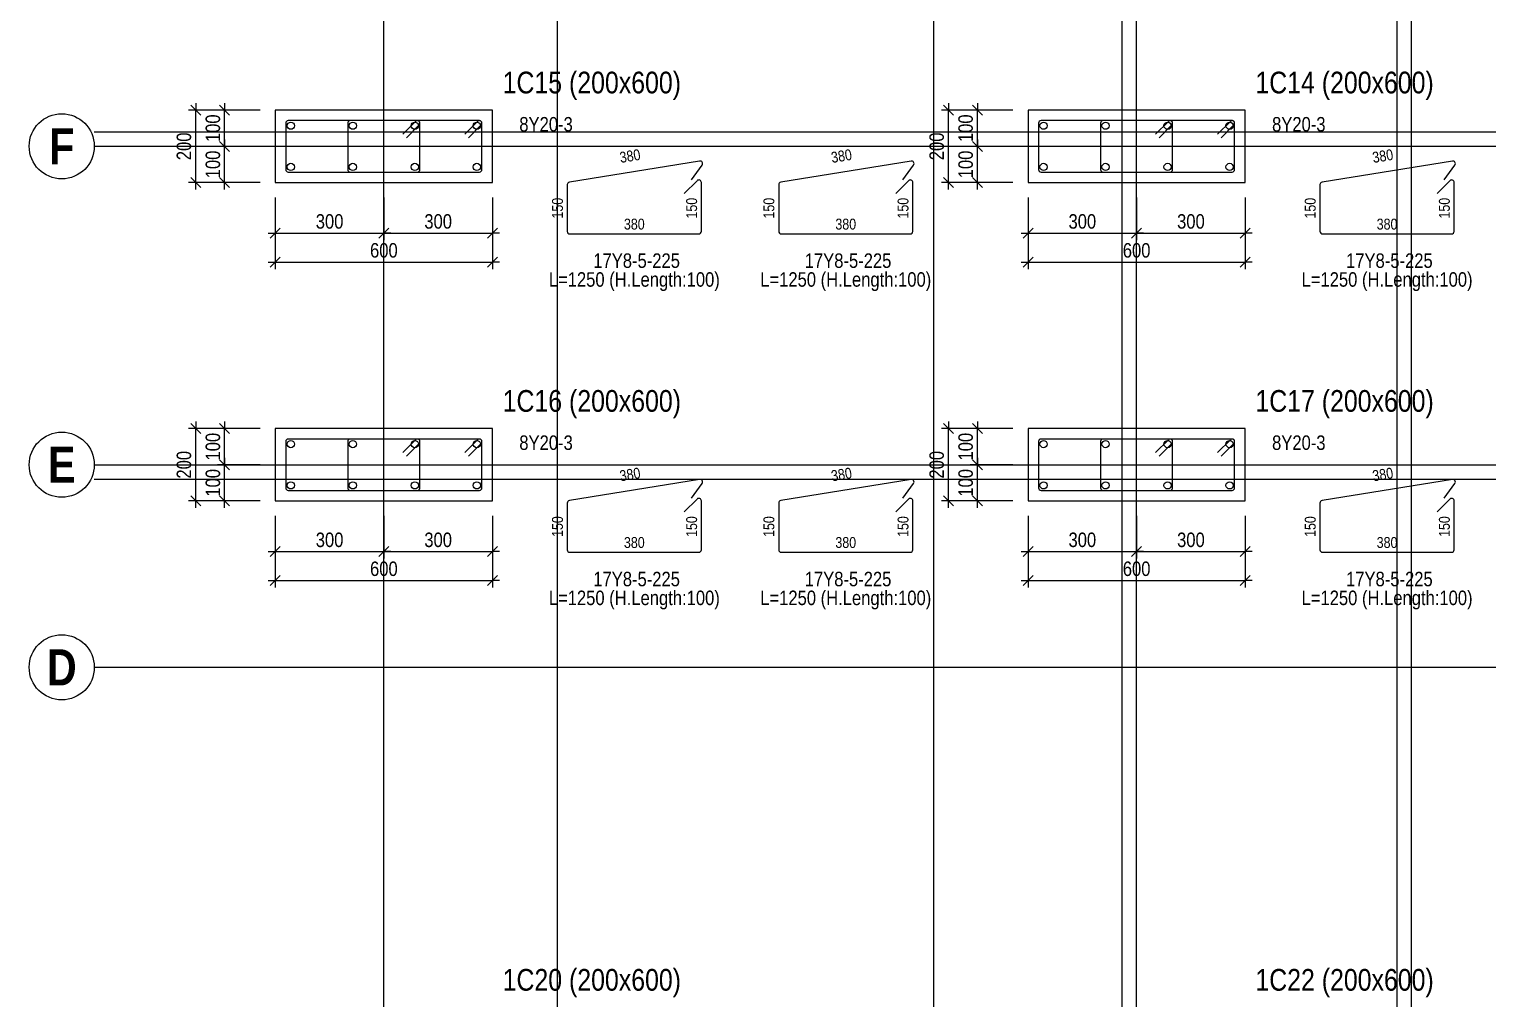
# Model space of a CAD drawing. Extents: x 0 to 206258, y -403073 to 0.
# Drawn here: x 11714 to 21790, y -77078 to -70378 of the extents above; entities that cross this region are included whole.
import ezdxf
from ezdxf.enums import TextEntityAlignment as Align
from ezdxf.lldxf.tags import DXFTag

# ---------------------------------------------------------------- set-up
doc = ezdxf.new("R2010")
doc.units = 0
doc.header["$LTSCALE"] = 1000
for name, color, linetype in [('Axis Circle(Dir 1)', 150, 'Continuous'), ('Axis Label(Dir 1)', 7, 'Continuous'), ('Axis Line(Dir 1)', 8, 'CENTER2'), ('Axis Line(Dir 2)', 150, 'CENTER2'), ('Column Line(D)', 1, 'Continuous'), ('Dimension Line', 5, 'Continuous'), ('Link Line', 3, 'Continuous'), ('Rebar Length Text', 8, 'Continuous'), ('Rebar Line', 7, 'Continuous'), ('Top Rebar Label', 6, 'Continuous')]:
    doc.layers.add(name, color=color, linetype=linetype)
for name, color, linetype, true_color in [('Column Label(D)', 12, 'Continuous', 0xbd0000), ('Ghost Axis Line', 254, 'Continuous', 0xbebebe), ('Link Label', 94, 'Continuous', 0x008100), ('Link Length Text', 94, 'Continuous', 0x008100)]:
    doc.layers.add(name, color=color, linetype=linetype, true_color=true_color)
doc.styles.add('Axis Label(Dir 1)', font='ARIALNB.TTF', dxfattribs={"height": 250})
doc.styles.add('Column Label(D)', font='ARIALN.TTF', dxfattribs={"height": 150})
doc.styles.add('Dimension Text', font='ARIALN.TTF', dxfattribs={"height": 100})
doc.styles.add('Link Label', font='ARIALN.TTF', dxfattribs={"height": 100})
doc.styles.add('Link Length Text', font='ARIALN.TTF', dxfattribs={"height": 100})
doc.styles.add('Rebar Length Text', font='ARIALN.TTF', dxfattribs={"height": 75})
doc.styles.add('Top Rebar Label', font='ARIALN.TTF', dxfattribs={"height": 100})
tags = doc.linetypes.add('CENTER2', pattern=[1.125, 0.75, -0.125, 0.125, -0.125]).pattern_tags.tags
tags[10:11] = [DXFTag(74, 4), DXFTag(75, 0), DXFTag(340, '0'), DXFTag(46, 0.0), DXFTag(50, 0.0), DXFTag(44, 0.0), DXFTag(45, 0.0)]
tags[8:9] = [DXFTag(74, 4), DXFTag(75, 0), DXFTag(340, '0'), DXFTag(46, 0.0), DXFTag(50, 0.0), DXFTag(44, 0.0), DXFTag(45, 0.0)]
tags[6:7] = [DXFTag(74, 4), DXFTag(75, 0), DXFTag(340, '0'), DXFTag(46, 0.0), DXFTag(50, 0.0), DXFTag(44, 0.0), DXFTag(45, 0.0)]
tags[4:5] = [DXFTag(74, 4), DXFTag(75, 0), DXFTag(340, '0'), DXFTag(46, 0.0), DXFTag(50, 0.0), DXFTag(44, 0.0), DXFTag(45, 0.0)]
doc.dimstyles.new('COLUMNAPP', dxfattribs={"dimtxt": 100, "dimasz": 30, "dimexe": 48.3, "dimexo": 103.5, "dimgap": 30, "dimtad": 1, "dimtoh": 1, "dimdec": 1, "dimlfac": 0.4, "dimdsep": 46, "dimtxsty": 'Dimension Text', "dimblk": 'PCDIM_TICK', "dimcen": 0.09, "dimclrd": 5, "dimclre": 5, "dimclrt": 5, "dimadec": 1, "dimazin": 0, "dimtp": 1, "dimtm": 1, "dimtfac": 1, "dimtdec": 4, "dimtofl": 0, "dimtmove": 0, "dimatfit": 3, "dimfxl": 1, "dimtolj": 1, "dimtzin": 0, "dimarcsym": 0})

# ---------------------------------------------------------------- blocks, each defined once
blk = doc.blocks.new('PCDIM_TICK')
at = {"layer": 'Dimension Line', "color": 0, "transparency": 33554687}
for p, q in [((1.15, 1.15), (-1.15, -1.15)), ((1.61, 0), (0, 0))]:
    blk.add_line(p, q, dxfattribs=at)
blk = doc.blocks.new('*U1359')
at = {"layer": 'Dimension Line', "color": 5, "true_color": 0x0000ff, "transparency": 16777216}
for p, q in [((18614, -71541), (18614, -71836)), ((19364, -71541), (19364, -71836)), ((18614, -71788), (19364, -71788))]:
    blk.add_line(p, q, dxfattribs=at)
at = {"layer": 'Dimension Line', "color": 5, "true_color": 0x0000ff, "transparency": 16777216, "xscale": 30, "yscale": 30, "rotation": 180.0000000000004}
blk.add_blockref('PCDIM_TICK', (18614, -71788), dxfattribs=at)
at = {"layer": 'Dimension Line', "color": 5, "true_color": 0x0000ff, "transparency": 16777216, "xscale": 30, "yscale": 30}
blk.add_blockref('PCDIM_TICK', (19364, -71788), dxfattribs=at)
at = {"layer": 'Dimension Line', "color": 5, "true_color": 0x0000ff, "transparency": 16777216, "insert": (18989, -71758), "char_height": 100, "width": 181.5, "attachment_point": 8, "style": 'Dimension Text'}
blk.add_mtext('300', dxfattribs=at)
blk = doc.blocks.new('*U1360')
at = {"layer": 'Dimension Line', "color": 5, "true_color": 0x0000ff, "transparency": 16777216}
for p, q in [((19364, -71541), (19364, -71836)), ((20114, -71541), (20114, -71836)), ((19364, -71788), (20114, -71788))]:
    blk.add_line(p, q, dxfattribs=at)
at = {"layer": 'Dimension Line', "color": 5, "true_color": 0x0000ff, "transparency": 16777216, "xscale": 30, "yscale": 30, "rotation": 180.0000000000004}
blk.add_blockref('PCDIM_TICK', (19364, -71788), dxfattribs=at)
at = {"layer": 'Dimension Line', "color": 5, "true_color": 0x0000ff, "transparency": 16777216, "xscale": 30, "yscale": 30}
blk.add_blockref('PCDIM_TICK', (20114, -71788), dxfattribs=at)
at = {"layer": 'Dimension Line', "color": 5, "true_color": 0x0000ff, "transparency": 16777216, "insert": (19739, -71758), "char_height": 100, "width": 181.5, "attachment_point": 8, "style": 'Dimension Text'}
blk.add_mtext('300', dxfattribs=at)
blk = doc.blocks.new('*U1361')
at = {"layer": 'Dimension Line', "color": 5, "true_color": 0x0000ff, "transparency": 16777216}
for p, q in [((18614, -71541), (18614, -72036)), ((20114, -71541), (20114, -72036)), ((18614, -71988), (20114, -71988))]:
    blk.add_line(p, q, dxfattribs=at)
at = {"layer": 'Dimension Line', "color": 5, "true_color": 0x0000ff, "transparency": 16777216, "xscale": 30, "yscale": 30, "rotation": 180.0000000000004}
blk.add_blockref('PCDIM_TICK', (18614, -71988), dxfattribs=at)
at = {"layer": 'Dimension Line', "color": 5, "true_color": 0x0000ff, "transparency": 16777216, "xscale": 30, "yscale": 30}
blk.add_blockref('PCDIM_TICK', (20114, -71988), dxfattribs=at)
at = {"layer": 'Dimension Line', "color": 5, "true_color": 0x0000ff, "transparency": 16777216, "insert": (19364, -71958), "char_height": 100, "width": 181.97, "attachment_point": 8, "style": 'Dimension Text'}
blk.add_mtext('600', dxfattribs=at)
blk = doc.blocks.new('*U1362')
at = {"layer": 'Dimension Line', "color": 5, "true_color": 0x0000ff, "transparency": 16777216}
for p, q in [((18510, -71188), (18215, -71188)), ((18264, -71438), (18264, -71188)), ((18510, -71438), (18215, -71438))]:
    blk.add_line(p, q, dxfattribs=at)
at = {"layer": 'Dimension Line', "color": 5, "true_color": 0x0000ff, "transparency": 16777216, "xscale": 30, "yscale": 30}
for p, rotation in [((18264, -71188), 89.99999999999447), ((18264, -71438), 269.9999999999834)]:
    blk.add_blockref('PCDIM_TICK', p, dxfattribs=dict(at, rotation=rotation))
at = {"layer": 'Dimension Line', "color": 5, "true_color": 0x0000ff, "transparency": 16777216, "insert": (18234, -71313), "char_height": 100, "width": 173.93, "attachment_point": 8, "rotation": 90, "style": 'Dimension Text'}
blk.add_mtext('100', dxfattribs=at)
blk = doc.blocks.new('*U1363')
at = {"layer": 'Dimension Line', "color": 5, "true_color": 0x0000ff, "transparency": 16777216}
for p, q in [((18510, -70938), (18215, -70938)), ((18264, -71188), (18264, -70938)), ((18510, -71188), (18215, -71188))]:
    blk.add_line(p, q, dxfattribs=at)
at = {"layer": 'Dimension Line', "color": 5, "true_color": 0x0000ff, "transparency": 16777216, "xscale": 30, "yscale": 30}
for p, rotation in [((18264, -70938), 89.99999999999447), ((18264, -71188), 269.9999999999834)]:
    blk.add_blockref('PCDIM_TICK', p, dxfattribs=dict(at, rotation=rotation))
at = {"layer": 'Dimension Line', "color": 5, "true_color": 0x0000ff, "transparency": 16777216, "insert": (18234, -71063), "char_height": 100, "width": 173.93, "attachment_point": 8, "rotation": 90, "style": 'Dimension Text'}
blk.add_mtext('100', dxfattribs=at)
blk = doc.blocks.new('*U1364')
at = {"layer": 'Dimension Line', "color": 5, "true_color": 0x0000ff, "transparency": 16777216}
for p, q in [((18510, -70938), (18015, -70938)), ((18064, -71438), (18064, -70938)), ((18510, -71438), (18015, -71438))]:
    blk.add_line(p, q, dxfattribs=at)
at = {"layer": 'Dimension Line', "color": 5, "true_color": 0x0000ff, "transparency": 16777216, "xscale": 30, "yscale": 30}
for p, rotation in [((18064, -70938), 89.99999999999447), ((18064, -71438), 269.9999999999834)]:
    blk.add_blockref('PCDIM_TICK', p, dxfattribs=dict(at, rotation=rotation))
at = {"layer": 'Dimension Line', "color": 5, "true_color": 0x0000ff, "transparency": 16777216, "insert": (18034, -71188), "char_height": 100, "width": 182.77, "attachment_point": 8, "rotation": 90, "style": 'Dimension Text'}
blk.add_mtext('200', dxfattribs=at)
blk = doc.blocks.new('*U1365')
at = {"layer": 'Dimension Line', "color": 5, "true_color": 0x0000ff, "transparency": 16777216}
for p, q in [((13414, -71541), (13414, -71836)), ((14164, -71541), (14164, -71836)), ((13414, -71788), (14164, -71788))]:
    blk.add_line(p, q, dxfattribs=at)
at = {"layer": 'Dimension Line', "color": 5, "true_color": 0x0000ff, "transparency": 16777216, "xscale": 30, "yscale": 30, "rotation": 180.0000000000004}
blk.add_blockref('PCDIM_TICK', (13414, -71788), dxfattribs=at)
at = {"layer": 'Dimension Line', "color": 5, "true_color": 0x0000ff, "transparency": 16777216, "xscale": 30, "yscale": 30}
blk.add_blockref('PCDIM_TICK', (14164, -71788), dxfattribs=at)
at = {"layer": 'Dimension Line', "color": 5, "true_color": 0x0000ff, "transparency": 16777216, "insert": (13789, -71758), "char_height": 100, "width": 181.5, "attachment_point": 8, "style": 'Dimension Text'}
blk.add_mtext('300', dxfattribs=at)
blk = doc.blocks.new('*U1366')
at = {"layer": 'Dimension Line', "color": 5, "true_color": 0x0000ff, "transparency": 16777216}
for p, q in [((14164, -71541), (14164, -71836)), ((14914, -71541), (14914, -71836)), ((14164, -71788), (14914, -71788))]:
    blk.add_line(p, q, dxfattribs=at)
at = {"layer": 'Dimension Line', "color": 5, "true_color": 0x0000ff, "transparency": 16777216, "xscale": 30, "yscale": 30, "rotation": 180.0000000000004}
blk.add_blockref('PCDIM_TICK', (14164, -71788), dxfattribs=at)
at = {"layer": 'Dimension Line', "color": 5, "true_color": 0x0000ff, "transparency": 16777216, "xscale": 30, "yscale": 30}
blk.add_blockref('PCDIM_TICK', (14914, -71788), dxfattribs=at)
at = {"layer": 'Dimension Line', "color": 5, "true_color": 0x0000ff, "transparency": 16777216, "insert": (14539, -71758), "char_height": 100, "width": 181.5, "attachment_point": 8, "style": 'Dimension Text'}
blk.add_mtext('300', dxfattribs=at)
blk = doc.blocks.new('*U1367')
at = {"layer": 'Dimension Line', "color": 5, "true_color": 0x0000ff, "transparency": 16777216}
for p, q in [((13414, -71541), (13414, -72036)), ((14914, -71541), (14914, -72036)), ((13414, -71988), (14914, -71988))]:
    blk.add_line(p, q, dxfattribs=at)
at = {"layer": 'Dimension Line', "color": 5, "true_color": 0x0000ff, "transparency": 16777216, "xscale": 30, "yscale": 30, "rotation": 180.0000000000004}
blk.add_blockref('PCDIM_TICK', (13414, -71988), dxfattribs=at)
at = {"layer": 'Dimension Line', "color": 5, "true_color": 0x0000ff, "transparency": 16777216, "xscale": 30, "yscale": 30}
blk.add_blockref('PCDIM_TICK', (14914, -71988), dxfattribs=at)
at = {"layer": 'Dimension Line', "color": 5, "true_color": 0x0000ff, "transparency": 16777216, "insert": (14164, -71958), "char_height": 100, "width": 181.97, "attachment_point": 8, "style": 'Dimension Text'}
blk.add_mtext('600', dxfattribs=at)
blk = doc.blocks.new('*U1368')
at = {"layer": 'Dimension Line', "color": 5, "true_color": 0x0000ff, "transparency": 16777216}
for p, q in [((13310, -71188), (13015, -71188)), ((13064, -71438), (13064, -71188)), ((13310, -71438), (13015, -71438))]:
    blk.add_line(p, q, dxfattribs=at)
at = {"layer": 'Dimension Line', "color": 5, "true_color": 0x0000ff, "transparency": 16777216, "xscale": 30, "yscale": 30}
for p, rotation in [((13064, -71188), 89.99999999999447), ((13064, -71438), 269.9999999999834)]:
    blk.add_blockref('PCDIM_TICK', p, dxfattribs=dict(at, rotation=rotation))
at = {"layer": 'Dimension Line', "color": 5, "true_color": 0x0000ff, "transparency": 16777216, "insert": (13034, -71313), "char_height": 100, "width": 173.93, "attachment_point": 8, "rotation": 90, "style": 'Dimension Text'}
blk.add_mtext('100', dxfattribs=at)
blk = doc.blocks.new('*U1369')
at = {"layer": 'Dimension Line', "color": 5, "true_color": 0x0000ff, "transparency": 16777216}
for p, q in [((13310, -70938), (13015, -70938)), ((13064, -71188), (13064, -70938)), ((13310, -71188), (13015, -71188))]:
    blk.add_line(p, q, dxfattribs=at)
at = {"layer": 'Dimension Line', "color": 5, "true_color": 0x0000ff, "transparency": 16777216, "xscale": 30, "yscale": 30}
for p, rotation in [((13064, -70938), 89.99999999999447), ((13064, -71188), 269.9999999999834)]:
    blk.add_blockref('PCDIM_TICK', p, dxfattribs=dict(at, rotation=rotation))
at = {"layer": 'Dimension Line', "color": 5, "true_color": 0x0000ff, "transparency": 16777216, "insert": (13034, -71063), "char_height": 100, "width": 173.93, "attachment_point": 8, "rotation": 90, "style": 'Dimension Text'}
blk.add_mtext('100', dxfattribs=at)
blk = doc.blocks.new('*U1370')
at = {"layer": 'Dimension Line', "color": 5, "true_color": 0x0000ff, "transparency": 16777216}
for p, q in [((13310, -70938), (12815, -70938)), ((12864, -71438), (12864, -70938)), ((13310, -71438), (12815, -71438))]:
    blk.add_line(p, q, dxfattribs=at)
at = {"layer": 'Dimension Line', "color": 5, "true_color": 0x0000ff, "transparency": 16777216, "xscale": 30, "yscale": 30}
for p, rotation in [((12864, -70938), 89.99999999999447), ((12864, -71438), 269.9999999999834)]:
    blk.add_blockref('PCDIM_TICK', p, dxfattribs=dict(at, rotation=rotation))
at = {"layer": 'Dimension Line', "color": 5, "true_color": 0x0000ff, "transparency": 16777216, "insert": (12834, -71188), "char_height": 100, "width": 182.77, "attachment_point": 8, "rotation": 90, "style": 'Dimension Text'}
blk.add_mtext('200', dxfattribs=at)
blk = doc.blocks.new('*U1371')
at = {"layer": 'Dimension Line', "color": 5, "true_color": 0x0000ff, "transparency": 16777216}
for p, q in [((18614, -73741), (18614, -74036)), ((19364, -73741), (19364, -74036)), ((18614, -73988), (19364, -73988))]:
    blk.add_line(p, q, dxfattribs=at)
at = {"layer": 'Dimension Line', "color": 5, "true_color": 0x0000ff, "transparency": 16777216, "xscale": 30, "yscale": 30, "rotation": 180.0000000000004}
blk.add_blockref('PCDIM_TICK', (18614, -73988), dxfattribs=at)
at = {"layer": 'Dimension Line', "color": 5, "true_color": 0x0000ff, "transparency": 16777216, "xscale": 30, "yscale": 30}
blk.add_blockref('PCDIM_TICK', (19364, -73988), dxfattribs=at)
at = {"layer": 'Dimension Line', "color": 5, "true_color": 0x0000ff, "transparency": 16777216, "insert": (18989, -73958), "char_height": 100, "width": 181.5, "attachment_point": 8, "style": 'Dimension Text'}
blk.add_mtext('300', dxfattribs=at)
blk = doc.blocks.new('*U1372')
at = {"layer": 'Dimension Line', "color": 5, "true_color": 0x0000ff, "transparency": 16777216}
for p, q in [((19364, -73741), (19364, -74036)), ((20114, -73741), (20114, -74036)), ((19364, -73988), (20114, -73988))]:
    blk.add_line(p, q, dxfattribs=at)
at = {"layer": 'Dimension Line', "color": 5, "true_color": 0x0000ff, "transparency": 16777216, "xscale": 30, "yscale": 30, "rotation": 180.0000000000004}
blk.add_blockref('PCDIM_TICK', (19364, -73988), dxfattribs=at)
at = {"layer": 'Dimension Line', "color": 5, "true_color": 0x0000ff, "transparency": 16777216, "xscale": 30, "yscale": 30}
blk.add_blockref('PCDIM_TICK', (20114, -73988), dxfattribs=at)
at = {"layer": 'Dimension Line', "color": 5, "true_color": 0x0000ff, "transparency": 16777216, "insert": (19739, -73958), "char_height": 100, "width": 181.5, "attachment_point": 8, "style": 'Dimension Text'}
blk.add_mtext('300', dxfattribs=at)
blk = doc.blocks.new('*U1373')
at = {"layer": 'Dimension Line', "color": 5, "true_color": 0x0000ff, "transparency": 16777216}
for p, q in [((18614, -73741), (18614, -74236)), ((20114, -73741), (20114, -74236)), ((18614, -74188), (20114, -74188))]:
    blk.add_line(p, q, dxfattribs=at)
at = {"layer": 'Dimension Line', "color": 5, "true_color": 0x0000ff, "transparency": 16777216, "xscale": 30, "yscale": 30, "rotation": 180.0000000000004}
blk.add_blockref('PCDIM_TICK', (18614, -74188), dxfattribs=at)
at = {"layer": 'Dimension Line', "color": 5, "true_color": 0x0000ff, "transparency": 16777216, "xscale": 30, "yscale": 30}
blk.add_blockref('PCDIM_TICK', (20114, -74188), dxfattribs=at)
at = {"layer": 'Dimension Line', "color": 5, "true_color": 0x0000ff, "transparency": 16777216, "insert": (19364, -74158), "char_height": 100, "width": 181.97, "attachment_point": 8, "style": 'Dimension Text'}
blk.add_mtext('600', dxfattribs=at)
blk = doc.blocks.new('*U1374')
at = {"layer": 'Dimension Line', "color": 5, "true_color": 0x0000ff, "transparency": 16777216}
for p, q in [((18510, -73388), (18215, -73388)), ((18264, -73638), (18264, -73388)), ((18510, -73638), (18215, -73638))]:
    blk.add_line(p, q, dxfattribs=at)
at = {"layer": 'Dimension Line', "color": 5, "true_color": 0x0000ff, "transparency": 16777216, "xscale": 30, "yscale": 30}
for p, rotation in [((18264, -73388), 89.99999999999447), ((18264, -73638), 269.9999999999834)]:
    blk.add_blockref('PCDIM_TICK', p, dxfattribs=dict(at, rotation=rotation))
at = {"layer": 'Dimension Line', "color": 5, "true_color": 0x0000ff, "transparency": 16777216, "insert": (18234, -73513), "char_height": 100, "width": 173.93, "attachment_point": 8, "rotation": 90, "style": 'Dimension Text'}
blk.add_mtext('100', dxfattribs=at)
blk = doc.blocks.new('*U1375')
at = {"layer": 'Dimension Line', "color": 5, "true_color": 0x0000ff, "transparency": 16777216}
for p, q in [((18510, -73138), (18215, -73138)), ((18264, -73388), (18264, -73138)), ((18510, -73388), (18215, -73388))]:
    blk.add_line(p, q, dxfattribs=at)
at = {"layer": 'Dimension Line', "color": 5, "true_color": 0x0000ff, "transparency": 16777216, "xscale": 30, "yscale": 30}
for p, rotation in [((18264, -73138), 89.99999999999447), ((18264, -73388), 269.9999999999834)]:
    blk.add_blockref('PCDIM_TICK', p, dxfattribs=dict(at, rotation=rotation))
at = {"layer": 'Dimension Line', "color": 5, "true_color": 0x0000ff, "transparency": 16777216, "insert": (18234, -73263), "char_height": 100, "width": 173.93, "attachment_point": 8, "rotation": 90, "style": 'Dimension Text'}
blk.add_mtext('100', dxfattribs=at)
blk = doc.blocks.new('*U1376')
at = {"layer": 'Dimension Line', "color": 5, "true_color": 0x0000ff, "transparency": 16777216}
for p, q in [((18510, -73138), (18015, -73138)), ((18064, -73638), (18064, -73138)), ((18510, -73638), (18015, -73638))]:
    blk.add_line(p, q, dxfattribs=at)
at = {"layer": 'Dimension Line', "color": 5, "true_color": 0x0000ff, "transparency": 16777216, "xscale": 30, "yscale": 30}
for p, rotation in [((18064, -73138), 89.99999999999447), ((18064, -73638), 269.9999999999834)]:
    blk.add_blockref('PCDIM_TICK', p, dxfattribs=dict(at, rotation=rotation))
at = {"layer": 'Dimension Line', "color": 5, "true_color": 0x0000ff, "transparency": 16777216, "insert": (18034, -73388), "char_height": 100, "width": 182.77, "attachment_point": 8, "rotation": 90, "style": 'Dimension Text'}
blk.add_mtext('200', dxfattribs=at)
blk = doc.blocks.new('*U1431')
at = {"layer": 'Dimension Line', "color": 5, "true_color": 0x0000ff, "transparency": 16777216}
for p, q in [((13414, -73741), (13414, -74036)), ((14164, -73741), (14164, -74036)), ((13414, -73988), (14164, -73988))]:
    blk.add_line(p, q, dxfattribs=at)
at = {"layer": 'Dimension Line', "color": 5, "true_color": 0x0000ff, "transparency": 16777216, "xscale": 30, "yscale": 30, "rotation": 180.0000000000004}
blk.add_blockref('PCDIM_TICK', (13414, -73988), dxfattribs=at)
at = {"layer": 'Dimension Line', "color": 5, "true_color": 0x0000ff, "transparency": 16777216, "xscale": 30, "yscale": 30}
blk.add_blockref('PCDIM_TICK', (14164, -73988), dxfattribs=at)
at = {"layer": 'Dimension Line', "color": 5, "true_color": 0x0000ff, "transparency": 16777216, "insert": (13789, -73958), "char_height": 100, "width": 181.5, "attachment_point": 8, "style": 'Dimension Text'}
blk.add_mtext('300', dxfattribs=at)
blk = doc.blocks.new('*U1432')
at = {"layer": 'Dimension Line', "color": 5, "true_color": 0x0000ff, "transparency": 16777216}
for p, q in [((14164, -73741), (14164, -74036)), ((14914, -73741), (14914, -74036)), ((14164, -73988), (14914, -73988))]:
    blk.add_line(p, q, dxfattribs=at)
at = {"layer": 'Dimension Line', "color": 5, "true_color": 0x0000ff, "transparency": 16777216, "xscale": 30, "yscale": 30, "rotation": 180.0000000000004}
blk.add_blockref('PCDIM_TICK', (14164, -73988), dxfattribs=at)
at = {"layer": 'Dimension Line', "color": 5, "true_color": 0x0000ff, "transparency": 16777216, "xscale": 30, "yscale": 30}
blk.add_blockref('PCDIM_TICK', (14914, -73988), dxfattribs=at)
at = {"layer": 'Dimension Line', "color": 5, "true_color": 0x0000ff, "transparency": 16777216, "insert": (14539, -73958), "char_height": 100, "width": 181.5, "attachment_point": 8, "style": 'Dimension Text'}
blk.add_mtext('300', dxfattribs=at)
blk = doc.blocks.new('*U1433')
at = {"layer": 'Dimension Line', "color": 5, "true_color": 0x0000ff, "transparency": 16777216}
for p, q in [((13414, -73741), (13414, -74236)), ((14914, -73741), (14914, -74236)), ((13414, -74188), (14914, -74188))]:
    blk.add_line(p, q, dxfattribs=at)
at = {"layer": 'Dimension Line', "color": 5, "true_color": 0x0000ff, "transparency": 16777216, "xscale": 30, "yscale": 30, "rotation": 180.0000000000004}
blk.add_blockref('PCDIM_TICK', (13414, -74188), dxfattribs=at)
at = {"layer": 'Dimension Line', "color": 5, "true_color": 0x0000ff, "transparency": 16777216, "xscale": 30, "yscale": 30}
blk.add_blockref('PCDIM_TICK', (14914, -74188), dxfattribs=at)
at = {"layer": 'Dimension Line', "color": 5, "true_color": 0x0000ff, "transparency": 16777216, "insert": (14164, -74158), "char_height": 100, "width": 181.97, "attachment_point": 8, "style": 'Dimension Text'}
blk.add_mtext('600', dxfattribs=at)
blk = doc.blocks.new('*U1434')
at = {"layer": 'Dimension Line', "color": 5, "true_color": 0x0000ff, "transparency": 16777216}
for p, q in [((13310, -73388), (13015, -73388)), ((13064, -73638), (13064, -73388)), ((13310, -73638), (13015, -73638))]:
    blk.add_line(p, q, dxfattribs=at)
at = {"layer": 'Dimension Line', "color": 5, "true_color": 0x0000ff, "transparency": 16777216, "xscale": 30, "yscale": 30}
for p, rotation in [((13064, -73388), 89.99999999999447), ((13064, -73638), 269.9999999999834)]:
    blk.add_blockref('PCDIM_TICK', p, dxfattribs=dict(at, rotation=rotation))
at = {"layer": 'Dimension Line', "color": 5, "true_color": 0x0000ff, "transparency": 16777216, "insert": (13034, -73513), "char_height": 100, "width": 173.93, "attachment_point": 8, "rotation": 90, "style": 'Dimension Text'}
blk.add_mtext('100', dxfattribs=at)
blk = doc.blocks.new('*U1435')
at = {"layer": 'Dimension Line', "color": 5, "true_color": 0x0000ff, "transparency": 16777216}
for p, q in [((13310, -73138), (13015, -73138)), ((13064, -73388), (13064, -73138)), ((13310, -73388), (13015, -73388))]:
    blk.add_line(p, q, dxfattribs=at)
at = {"layer": 'Dimension Line', "color": 5, "true_color": 0x0000ff, "transparency": 16777216, "xscale": 30, "yscale": 30}
for p, rotation in [((13064, -73138), 89.99999999999447), ((13064, -73388), 269.9999999999834)]:
    blk.add_blockref('PCDIM_TICK', p, dxfattribs=dict(at, rotation=rotation))
at = {"layer": 'Dimension Line', "color": 5, "true_color": 0x0000ff, "transparency": 16777216, "insert": (13034, -73263), "char_height": 100, "width": 173.93, "attachment_point": 8, "rotation": 90, "style": 'Dimension Text'}
blk.add_mtext('100', dxfattribs=at)
blk = doc.blocks.new('*U1436')
at = {"layer": 'Dimension Line', "color": 5, "true_color": 0x0000ff, "transparency": 16777216}
for p, q in [((13310, -73138), (12815, -73138)), ((12864, -73638), (12864, -73138)), ((13310, -73638), (12815, -73638))]:
    blk.add_line(p, q, dxfattribs=at)
at = {"layer": 'Dimension Line', "color": 5, "true_color": 0x0000ff, "transparency": 16777216, "xscale": 30, "yscale": 30}
for p, rotation in [((12864, -73138), 89.99999999999447), ((12864, -73638), 269.9999999999834)]:
    blk.add_blockref('PCDIM_TICK', p, dxfattribs=dict(at, rotation=rotation))
at = {"layer": 'Dimension Line', "color": 5, "true_color": 0x0000ff, "transparency": 16777216, "insert": (12834, -73388), "char_height": 100, "width": 182.77, "attachment_point": 8, "rotation": 90, "style": 'Dimension Text'}
blk.add_mtext('200', dxfattribs=at)

msp = doc.modelspace()

# ---------------------------------------------------------------- linework, layer by layer
at = {"layer": 'Axis Circle(Dir 1)', "transparency": 33554687}
for centre in [(11938.79, -71187.707), (11938.79, -73387.707), (11938.79, -74787.707)]:
    msp.add_circle(centre, 225, dxfattribs=at)
at = {"layer": 'Axis Line(Dir 1)', "transparency": 33554687}
for points in [[(12163.79, -71187.707), (29963.79, -71187.707)], [(12163.79, -73387.707), (29963.79, -73387.707)], [(12163.79, -74787.707), (29963.79, -74787.707)]]:
    msp.add_lwpolyline(points, dxfattribs=at)
at = {"layer": 'Axis Line(Dir 2)', "transparency": 33554687}
for points in [[(14163.79, -82587.707), (14163.79, -58787.707)], [(15363.79, -82587.707), (15363.79, -58787.707)], [(17963.79, -82587.707), (17963.79, -58787.707)], [(19363.79, -82587.707), (19363.79, -58787.707)], [(21163.79, -82587.707), (21163.79, -58787.707)]]:
    msp.add_lwpolyline(points, dxfattribs=at)
at = {"layer": 'Column Line(D)', "transparency": 33554687}
for points in [[(14913.79, -71437.707), (14913.79, -70937.707), (13413.79, -70937.707), (13413.79, -71437.707)], [(20113.79, -71437.707), (20113.79, -70937.707), (18613.79, -70937.707), (18613.79, -71437.707)], [(14913.79, -73637.707), (14913.79, -73137.707), (13413.79, -73137.707), (13413.79, -73637.707)], [(20113.79, -73637.707), (20113.79, -73137.707), (18613.79, -73137.707), (18613.79, -73637.707)]]:
    msp.add_lwpolyline(points, close=True, dxfattribs=at)
at = {"layer": 'Ghost Axis Line', "transparency": 33554687}
for points in [[(19263.79, -82587.707), (19263.79, -58787.707)], [(21263.79, -82587.707), (21263.79, -58787.707)], [(12163.79, -71087.707), (29963.79, -71087.707)], [(12163.79, -73487.707), (29963.79, -73487.707)]]:
    msp.add_lwpolyline(points, dxfattribs=at)
at = {"layer": 'Link Line', "transparency": 33554687}
for points in [[(14319.443, -71128.469), (14407.831, -71040.081, 0.668178638), (14395.457, -71010.207), (13503.79, -71010.207, 0.414213562), (13486.29, -71027.707), (13486.29, -71347.707, 0.414213562), (13503.79, -71365.207), (14395.457, -71365.207, 0.414213562), (14412.957, -71347.707), (14412.957, -71027.707, 0.668178638), (14383.083, -71015.332), (14294.694, -71103.721)], [(14747.776, -71128.469), (14836.165, -71040.081, 0.668178638), (14823.79, -71010.207), (13932.124, -71010.207, 0.414213562), (13914.624, -71027.707), (13914.624, -71347.707, 0.414213562), (13932.124, -71365.207), (14823.79, -71365.207, 0.414213562), (14841.29, -71347.707), (14841.29, -71027.707, 0.668178638), (14811.416, -71015.332), (14723.028, -71103.721)], [(19519.443, -71128.469), (19607.831, -71040.081, 0.668178638), (19595.457, -71010.207), (18703.79, -71010.207, 0.414213562), (18686.29, -71027.707), (18686.29, -71347.707, 0.414213562), (18703.79, -71365.207), (19595.457, -71365.207, 0.414213562), (19612.957, -71347.707), (19612.957, -71027.707, 0.668178638), (19583.083, -71015.332), (19494.694, -71103.721)], [(19947.776, -71128.469), (20036.165, -71040.081, 0.668178638), (20023.79, -71010.207), (19132.124, -71010.207, 0.414213562), (19114.624, -71027.707), (19114.624, -71347.707, 0.414213562), (19132.124, -71365.207), (20023.79, -71365.207, 0.414213562), (20041.29, -71347.707), (20041.29, -71027.707, 0.668178638), (20011.416, -71015.332), (19923.028, -71103.721)], [(16289.372, -71418.523), (16362.501, -71317.147, 0.668178638), (16345.512, -71289.634), (15445.456, -71435.326, 0.367954403), (15430.752, -71452.602), (15430.752, -71775.207, 0.414213562), (15448.252, -71792.707), (16339.919, -71792.707, 0.414213562), (16357.419, -71775.207), (16357.419, -71437.707, 0.668178638), (16327.544, -71425.332), (16239.156, -71513.721)], [(17749.962, -71418.523), (17823.091, -71317.147, 0.668178638), (17806.102, -71289.634), (16906.046, -71435.326, 0.367954403), (16891.342, -71452.602), (16891.342, -71775.207, 0.414213562), (16908.842, -71792.707), (17800.509, -71792.707, 0.414213562), (17818.009, -71775.207), (17818.009, -71437.707, 0.668178638), (17788.134, -71425.332), (17699.746, -71513.721)], [(21489.372, -71418.523), (21562.501, -71317.147, 0.668178638), (21545.512, -71289.634), (20645.456, -71435.326, 0.367954403), (20630.752, -71452.602), (20630.752, -71775.207, 0.414213562), (20648.252, -71792.707), (21539.919, -71792.707, 0.414213562), (21557.419, -71775.207), (21557.419, -71437.707, 0.668178638), (21527.544, -71425.332), (21439.156, -71513.721)], [(14319.443, -73328.469), (14407.831, -73240.081, 0.668178638), (14395.457, -73210.207), (13503.79, -73210.207, 0.414213562), (13486.29, -73227.707), (13486.29, -73547.707, 0.414213562), (13503.79, -73565.207), (14395.457, -73565.207, 0.414213562), (14412.957, -73547.707), (14412.957, -73227.707, 0.668178638), (14383.083, -73215.332), (14294.694, -73303.721)], [(14747.776, -73328.469), (14836.165, -73240.081, 0.668178638), (14823.79, -73210.207), (13932.124, -73210.207, 0.414213562), (13914.624, -73227.707), (13914.624, -73547.707, 0.414213562), (13932.124, -73565.207), (14823.79, -73565.207, 0.414213562), (14841.29, -73547.707), (14841.29, -73227.707, 0.668178638), (14811.416, -73215.332), (14723.028, -73303.721)], [(19519.443, -73328.469), (19607.831, -73240.081, 0.668178638), (19595.457, -73210.207), (18703.79, -73210.207, 0.414213562), (18686.29, -73227.707), (18686.29, -73547.707, 0.414213562), (18703.79, -73565.207), (19595.457, -73565.207, 0.414213562), (19612.957, -73547.707), (19612.957, -73227.707, 0.668178638), (19583.083, -73215.332), (19494.694, -73303.721)], [(19947.776, -73328.469), (20036.165, -73240.081, 0.668178638), (20023.79, -73210.207), (19132.124, -73210.207, 0.414213562), (19114.624, -73227.707), (19114.624, -73547.707, 0.414213562), (19132.124, -73565.207), (20023.79, -73565.207, 0.414213562), (20041.29, -73547.707), (20041.29, -73227.707, 0.668178638), (20011.416, -73215.332), (19923.028, -73303.721)], [(16289.372, -73618.523), (16362.501, -73517.147, 0.668178638), (16345.512, -73489.634), (15445.456, -73635.326, 0.367954403), (15430.752, -73652.602), (15430.752, -73975.207, 0.414213562), (15448.252, -73992.707), (16339.919, -73992.707, 0.414213562), (16357.419, -73975.207), (16357.419, -73637.707, 0.668178638), (16327.544, -73625.332), (16239.156, -73713.721)], [(17749.962, -73618.523), (17823.091, -73517.147, 0.668178638), (17806.102, -73489.634), (16906.046, -73635.326, 0.367954403), (16891.342, -73652.602), (16891.342, -73975.207, 0.414213562), (16908.842, -73992.707), (17800.509, -73992.707, 0.414213562), (17818.009, -73975.207), (17818.009, -73637.707, 0.668178638), (17788.134, -73625.332), (17699.746, -73713.721)], [(21489.372, -73618.523), (21562.501, -73517.147, 0.668178638), (21545.512, -73489.634), (20645.456, -73635.326, 0.367954403), (20630.752, -73652.602), (20630.752, -73975.207, 0.414213562), (20648.252, -73992.707), (21539.919, -73992.707, 0.414213562), (21557.419, -73975.207), (21557.419, -73637.707, 0.668178638), (21527.544, -73625.332), (21439.156, -73713.721)]]:
    msp.add_lwpolyline(points, format="xyb", dxfattribs=at)
at = {"layer": 'Rebar Line', "transparency": 33554687}
for centre in [(13521.29, -71045.207), (13949.624, -71045.207), (14377.957, -71045.207), (14806.29, -71045.207), (18721.29, -71045.207), (19149.624, -71045.207), (19577.957, -71045.207), (20006.29, -71045.207), (13521.29, -71330.207), (13949.624, -71330.207), (14377.957, -71330.207), (14806.29, -71330.207), (18721.29, -71330.207), (19149.624, -71330.207), (19577.957, -71330.207), (20006.29, -71330.207), (13521.29, -73245.207), (13949.624, -73245.207), (14377.957, -73245.207), (14806.29, -73245.207), (18721.29, -73245.207), (19149.624, -73245.207), (19577.957, -73245.207), (20006.29, -73245.207), (13521.29, -73530.207), (13949.624, -73530.207), (14377.957, -73530.207), (14806.29, -73530.207), (18721.29, -73530.207), (19149.624, -73530.207), (19577.957, -73530.207), (20006.29, -73530.207)]:
    msp.add_circle(centre, 25, dxfattribs=at)

# ---------------------------------------------------------------- texts
at = {"layer": 'Axis Label(Dir 1)', "transparency": 33554687, "style": 'Axis Label(Dir 1)'}
for s, p in [('F', (11938.79, -71187.707)), ('E', (11938.79, -73387.707)), ('D', (11938.79, -74787.707))]:
    msp.add_text(s, height=250, dxfattribs=at).set_placement(p, align=Align.MIDDLE_CENTER)
at = {"layer": 'Column Label(D)', "transparency": 33554687, "style": 'Column Label(D)'}
for s, p in [('1C15 (200x600)', (14984.501, -70866.996)), ('1C14 (200x600)', (20184.501, -70866.996)), ('1C16 (200x600)', (14984.501, -73066.996)), ('1C17 (200x600)', (20184.501, -73066.996)), ('1C20 (200x600)', (14984.501, -77066.996)), ('1C22 (200x600)', (20184.501, -77066.996))]:
    msp.add_text(s, height=150, dxfattribs=at).set_placement(p, align=Align.BOTTOM_LEFT)
at = {"layer": 'Link Label', "transparency": 33554687, "style": 'Link Label'}
for p in [(15894.085, -72027.707), (17354.675, -72027.707), (21094.085, -72027.707), (15894.085, -74227.707), (17354.675, -74227.707), (21094.085, -74227.707)]:
    msp.add_text(' 17Y8-5-225', height=100, dxfattribs=at).set_placement(p, align=Align.CENTER)
at = {"layer": 'Link Length Text', "transparency": 33554687, "style": 'Link Length Text'}
for p in [(15894.085, -72157.707), (17354.675, -72157.707), (21094.085, -72157.707), (15894.085, -74357.707), (17354.675, -74357.707), (21094.085, -74357.707)]:
    msp.add_text('L=1250 (H.Length:100)', height=100, dxfattribs=at).set_placement(p, align=Align.CENTER)
at = {"layer": 'Rebar Length Text', "transparency": 33554687, "style": 'Rebar Length Text'}
for s, rotation, p in [('380', 9.1947432, (15870.425, -71291.537)), ('380', 9.1947432, (17331.015, -71291.537)), ('380', 9.1947432, (21070.425, -71291.537)), ('150', 90, (15400.752, -71615.207)), ('150', 90, (16327.419, -71615.207)), ('150', 90, (16861.342, -71615.207)), ('150', 90, (17788.009, -71615.207)), ('150', 90, (20600.752, -71615.207)), ('150', 90, (21527.419, -71615.207)), ('380', 9.1947432, (15870.425, -73491.537)), ('380', 9.1947432, (17331.015, -73491.537)), ('380', 9.1947432, (21070.425, -73491.537)), ('150', 90, (15400.752, -73815.207)), ('150', 90, (16327.419, -73815.207)), ('150', 90, (16861.342, -73815.207)), ('150', 90, (17788.009, -73815.207)), ('150', 90, (20600.752, -73815.207)), ('150', 90, (21527.419, -73815.207))]:
    msp.add_text(s, height=75, rotation=rotation, dxfattribs=at).set_placement(p, align=Align.CENTER)
for p in [(15894.085, -71762.707), (17354.675, -71762.707), (21094.085, -71762.707), (15894.085, -73962.707), (17354.675, -73962.707), (21094.085, -73962.707)]:
    msp.add_text('380', height=75, dxfattribs=at).set_placement(p, align=Align.CENTER)
at = {"layer": 'Top Rebar Label', "transparency": 33554687, "style": 'Top Rebar Label'}
for p in [(15067.834, -71115.433), (20267.834, -71115.433), (15067.834, -73315.433), (20267.834, -73315.433)]:
    msp.add_text(' 8Y20-3', height=100, dxfattribs=at).set_placement(p, align=Align.BOTTOM_LEFT)

# ---------------------------------------------------------------- dimensions: what is measured, and where the dimension line sits
at = {"layer": 'Dimension Line', "transparency": 33554687}
for p1, p2, distance, picture, middle in [((13413.79, -71437.707), (13413.79, -70937.707), 550, '*U1370', (12863.79, -71187.707)), ((13413.79, -71187.707), (13413.79, -70937.707), 350, '*U1369', (13063.79, -71062.707)), ((18613.79, -71437.707), (18613.79, -70937.707), 550, '*U1364', (18063.79, -71187.707)), ((18613.79, -71187.707), (18613.79, -70937.707), 350, '*U1363', (18263.79, -71062.707)), ((13413.79, -71437.707), (13413.79, -71187.707), 350, '*U1368', (13063.79, -71312.707)), ((18613.79, -71437.707), (18613.79, -71187.707), 350, '*U1362', (18263.79, -71312.707)), ((13413.79, -71437.707), (14163.79, -71437.707), -350, '*U1365', (13788.79, -71787.707)), ((13413.79, -71437.707), (14913.79, -71437.707), -550, '*U1367', (14163.79, -71987.707)), ((14163.79, -71437.707), (14913.79, -71437.707), -350, '*U1366', (14538.79, -71787.707)), ((18613.79, -71437.707), (19363.79, -71437.707), -350, '*U1359', (18988.79, -71787.707)), ((18613.79, -71437.707), (20113.79, -71437.707), -550, '*U1361', (19363.79, -71987.707)), ((19363.79, -71437.707), (20113.79, -71437.707), -350, '*U1360', (19738.79, -71787.707)), ((13413.79, -73637.707), (13413.79, -73137.707), 550, '*U1436', (12863.79, -73387.707)), ((13413.79, -73387.707), (13413.79, -73137.707), 350, '*U1435', (13063.79, -73262.707)), ((18613.79, -73637.707), (18613.79, -73137.707), 550, '*U1376', (18063.79, -73387.707)), ((18613.79, -73387.707), (18613.79, -73137.707), 350, '*U1375', (18263.79, -73262.707)), ((13413.79, -73637.707), (13413.79, -73387.707), 350, '*U1434', (13063.79, -73512.707)), ((18613.79, -73637.707), (18613.79, -73387.707), 350, '*U1374', (18263.79, -73512.707)), ((13413.79, -73637.707), (14163.79, -73637.707), -350, '*U1431', (13788.79, -73987.707)), ((13413.79, -73637.707), (14913.79, -73637.707), -550, '*U1433', (14163.79, -74187.707)), ((14163.79, -73637.707), (14913.79, -73637.707), -350, '*U1432', (14538.79, -73987.707)), ((18613.79, -73637.707), (19363.79, -73637.707), -350, '*U1371', (18988.79, -73987.707)), ((18613.79, -73637.707), (20113.79, -73637.707), -550, '*U1373', (19363.79, -74187.707)), ((19363.79, -73637.707), (20113.79, -73637.707), -350, '*U1372', (19738.79, -73987.707))]:
    dim = msp.add_aligned_dim(p1=p1, p2=p2, distance=distance, dimstyle='COLUMNAPP', override={"dimscale": 1, "dimtxt": 100, "dimasz": 30, "dimexe": 48.3, "dimexo": 103.5, "dimgap": 30, "dimtad": 1, "dimtih": 0, "dimdec": 1, "dimlfac": 0.4, "dimzin": 8, "dimlunit": 2, "dimpost": '', "dimtxsty": 'Dimension Text', "dimblk": 'PCDIM_TICK', "dimse1": 0, "dimse2": 0, "dimsd2": 0, "dimclrd": 5, "dimclre": 5, "dimclrt": 5, "dimaunit": 0, "dimadec": 1, "dimazin": 0, "dimtol": 0, "dimtp": 1, "dimtm": 1, "dimtmove": 0}, dxfattribs=at)
    dim.commit()
    dim.dimension.update_dxf_attribs({"geometry": picture, "text_midpoint": middle})

doc.saveas('drawing.dxf')
